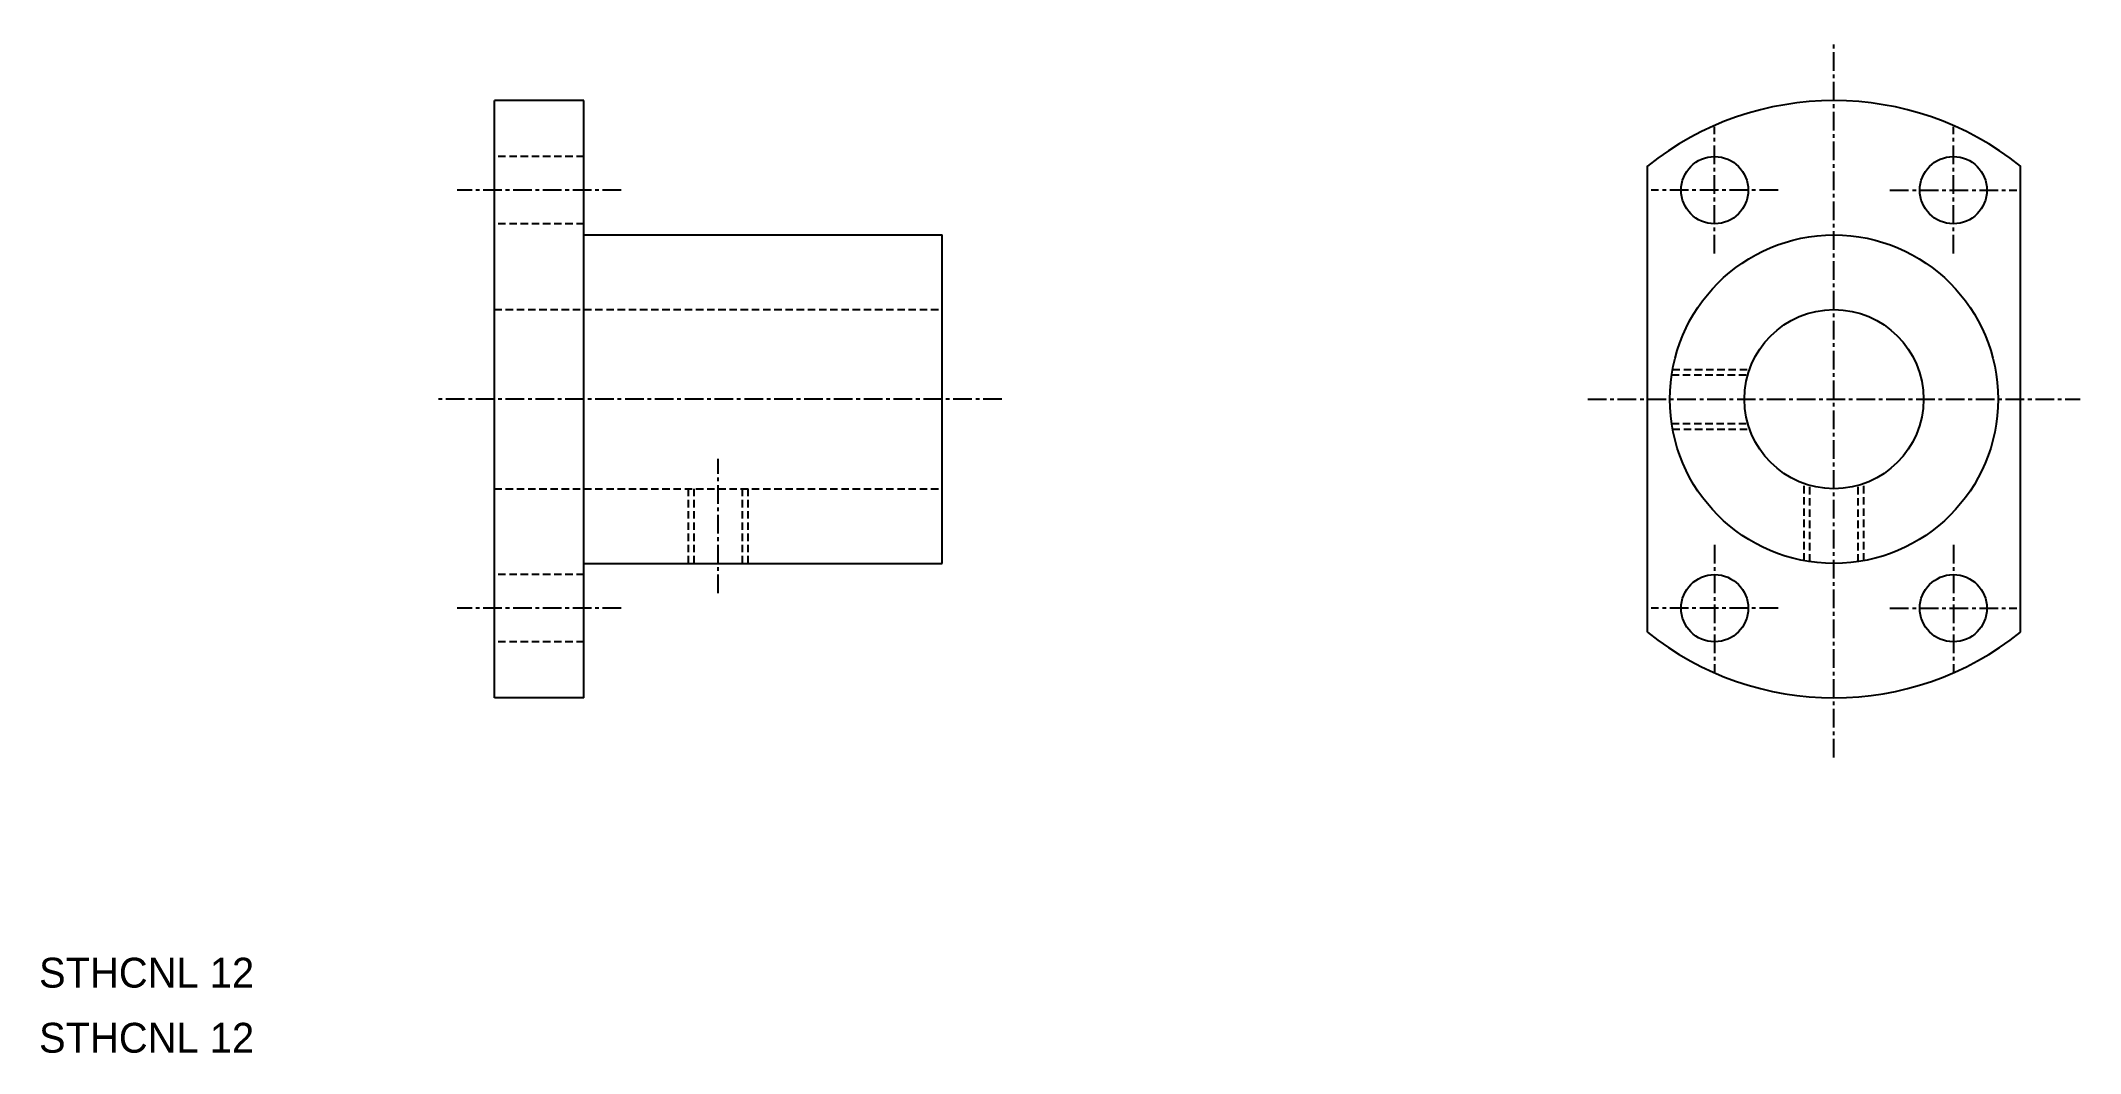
# Model space of a CAD drawing. Extents: x 74 to 211, y 48 to 116.
import ezdxf

# ---------------------------------------------------------------- set-up
doc = ezdxf.new("R2010")
doc.units = 0
doc.linetypes.add('CENTER', pattern=[2, 1.25, -0.25, 0.25, -0.25])
doc.linetypes.add('DASHED', pattern=[0.75, 0.5, -0.25])
doc.layers.get('0').update_dxf_attribs({"linetype": 'CONTINUOUS'})
doc.layers.add('CENTER', color=1, linetype='CENTER')

msp = doc.modelspace()

# ---------------------------------------------------------------- linework, layer by layer
at = {"color": 7, "linetype": 'CONTINUOUS'}
for p, q in [((104.57, 71.95), (104.57, 111.95)), ((110.57, 111.95), (104.57, 111.95)), ((110.57, 71.95), (110.57, 111.95)), ((181.84, 76.34), (181.84, 107.57)), ((206.84, 76.34), (206.84, 107.57)), ((110.57, 102.95), (134.57, 102.95)), ((134.57, 80.95), (134.57, 102.95)), ((110.57, 80.95), (134.57, 80.95)), ((110.57, 71.95), (104.57, 71.95))]:
    msp.add_line(p, q, dxfattribs=at)
at = {"color": 3, "linetype": 'DASHED'}
for p, q in [((110.57, 108.2), (104.57, 108.2)), ((110.57, 103.7), (104.57, 103.7)), ((104.57, 97.95), (134.57, 97.95)), ((183.46, 93.58), (188.56, 93.58)), ((183.52, 93.95), (188.68, 93.95)), ((183.46, 90.33), (188.56, 90.33)), ((183.52, 89.95), (188.68, 89.95)), ((192.34, 81.14), (192.34, 86.3)), ((192.72, 81.07), (192.72, 86.18)), ((195.96, 81.07), (195.96, 86.18)), ((196.34, 81.14), (196.34, 86.3)), ((104.57, 85.95), (134.57, 85.95)), ((117.57, 80.95), (117.57, 85.95)), ((117.95, 80.95), (117.95, 85.95)), ((121.19, 80.95), (121.19, 85.95)), ((121.57, 80.95), (121.57, 85.95)), ((110.57, 80.2), (104.57, 80.2)), ((110.57, 75.7), (104.57, 75.7))]:
    msp.add_line(p, q, dxfattribs=at)
at = {"color": 7, "linetype": 'CONTINUOUS'}
for centre, radius in [((186.34, 105.95), 2.25), ((202.34, 105.95), 2.25), ((194.34, 91.95), 11), ((194.34, 91.95), 6), ((186.34, 77.95), 2.25), ((202.34, 77.95), 2.25)]:
    msp.add_circle(centre, radius, dxfattribs=at)
for start, end in [(51.3178, 128.6822), (231.3178, 308.6822)]:
    msp.add_arc((194.34, 91.95), 20, start, end, dxfattribs=at)
at = {"layer": 'CENTER', "color": 1, "linetype": 'CENTER'}
for p, q in [((194.34, 67.95), (194.34, 115.95)), ((186.34, 101.7), (186.34, 110.2)), ((202.34, 101.7), (202.34, 110.2)), ((113.07, 105.95), (102.07, 105.95)), ((190.59, 105.95), (182.09, 105.95)), ((198.09, 105.95), (206.59, 105.95)), ((138.57, 91.95), (100.57, 91.95)), ((177.84, 91.95), (210.84, 91.95)), ((119.57, 78.95), (119.57, 87.95)), ((186.34, 82.2), (186.34, 73.7)), ((202.34, 82.2), (202.34, 73.7)), ((113.07, 77.95), (102.07, 77.95)), ((190.59, 77.95), (182.09, 77.95)), ((198.09, 77.95), (206.59, 77.95))]:
    msp.add_line(p, q, dxfattribs=at)

# ---------------------------------------------------------------- texts
at = {"color": 7, "linetype": 'CONTINUOUS'}
for p in [(74.05, 52.54), (74.05, 48.18)]:
    msp.add_text('STHCNL 12', height=2, dxfattribs=at).set_placement(p)

doc.saveas('drawing.dxf')
